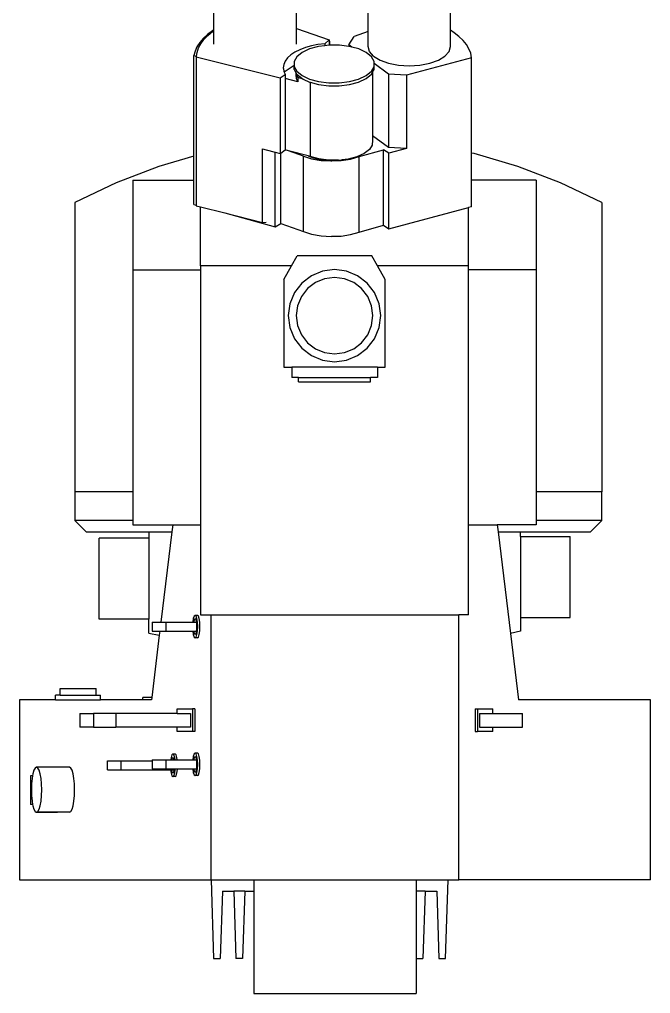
# Model space of a CAD drawing. Extents: x 2733443 to 3206532, y -1516114 to -1264405.
# Drawn here: x 2991591.1 to 2991790.8, y -1501432.1 to -1501123.6 of the extents above; entities that cross this region are included whole.
import ezdxf

# ---------------------------------------------------------------- set-up
doc = ezdxf.new("R2010")
doc.units = 0
doc.header["$MEASUREMENT"] = 0
doc.linetypes.add('1', pattern=[0, 0, 0])
doc.layers.get('0').update_dxf_attribs({"color": 250, "linetype": '1'})
doc.layers.add('furniture', color=33, linetype='Continuous')

# ---------------------------------------------------------------- blocks, each defined once
blk = doc.blocks.new('EQUIPMENT')
at = {"layer": 'furniture'}
for p, q in [((-39940.50914241094, 1036.505814353004), (-39940.50914241094, 1046.066592819057)), ((-39914.41125620436, 1036.895325601567), (-39914.41125620436, 1045.968589096796)), ((-39891.76100059412, 1036.007001555525), (-39891.76100059412, 1046.066592819057)), ((-39865.66311438847, 1036.359342507552), (-39865.66311438847, 1045.968589096796)), ((-39940.50914241094, 1036.505814353004), (-39940.93861794285, 1036.239719782956)), ((-39940.50914241094, 1036.270741828252), (-39940.50914241094, 1036.505814353004)), ((-39914.41125620436, 1036.895325601567), (-39904.07009789348, 1033.314587790985)), ((-39914.41125620436, 1031.927662963048), (-39914.41125620436, 1036.895325601567)), ((-39943.88439781871, 1033.804851030931), (-39945.00504196063, 1032.505519485101)), ((-39944.65601626039, 1032.123182512354), (-39943.67141756508, 1033.446696249768)), ((-39942.52541708481, 1035.052804082632), (-39943.88439781871, 1033.804851030931)), ((-39943.67141756508, 1033.446696249768), (-39942.44343934208, 1034.724364798982)), ((-39940.93861794285, 1036.239719782956), (-39942.52541708481, 1035.052804082632)), ((-39942.44343934208, 1034.724364798982), (-39940.98158584815, 1035.946299311705)), ((-39940.98158584815, 1035.946299311705), (-39940.50914241094, 1036.270741828252)), ((-39940.50914241094, 1031.927662963048), (-39940.50914241094, 1036.270741828252)), ((-39897.8711485127, 1031.777869977988), (-39896.18908634642, 1034.393590594176)), ((-39891.76100059412, 1036.007001555525), (-39896.18908634642, 1034.393590594176)), ((-39891.76100059412, 1031.247886763886), (-39891.76100059412, 1036.007001555525)), ((-39864.49995533144, 1035.601083319634), (-39865.66311438847, 1036.359342507552)), ((-39865.66311438847, 1031.247886763886), (-39865.66311438847, 1036.359342507552)), ((-39862.97494256869, 1034.396364609711), (-39864.49995533144, 1035.601083319634)), ((-39861.6808341369, 1033.133232950699), (-39862.97494256869, 1034.396364609711)), ((-39945.87867599353, 1031.164865959436), (-39946.49853819981, 1029.793266790453)), ((-39945.00504196063, 1032.505519485101), (-39945.87867599353, 1031.164865959436)), ((-39945.86653551925, 1029.379869731609), (-39945.38961487077, 1030.764067264274)), ((-39945.38961487077, 1030.764067264274), (-39944.65601626039, 1032.123182512354)), ((-39911.58174798544, 1030.871112857945), (-39913.33250404755, 1030.201151243877)), ((-39910.26007520873, 1030.459295051638), (-39912.61949117482, 1029.351096121594)), ((-39909.65296420176, 1031.422278307844), (-39911.58174798544, 1030.871112857945)), ((-39907.88980719075, 1031.101866532117), (-39910.26007520873, 1030.459295051638)), ((-39907.58229699777, 1031.844319068361), (-39909.65296420176, 1031.422278307844)), ((-39907.37155554118, 1031.242362766061), (-39907.88980719075, 1031.101866532117)), ((-39905.40854948852, 1032.129326338414), (-39907.58229699777, 1031.844319068361)), ((-39905.40854948852, 1031.48894212069), (-39907.37155554118, 1031.242362766061)), ((-39904.07009789348, 1033.314587790985), (-39905.40854948852, 1032.129326338414)), ((-39905.40854948852, 1032.129326338414), (-39905.40854948852, 1031.48894212069)), ((-39904.1581350076, 1031.646010609809), (-39905.40854948852, 1031.48894212069)), ((-39904.1581350076, 1032.556850612164), (-39904.07009789348, 1032.634811591823)), ((-39904.07009789348, 1031.646898306441), (-39904.1581350076, 1031.646010609809)), ((-39904.07009789348, 1033.314587790985), (-39904.07009789348, 1032.874035862274)), ((-39904.07009789348, 1032.874035862274), (-39903.83833706845, 1032.787403599825)), ((-39904.07009789348, 1032.874035862274), (-39904.07009789348, 1032.634811591823)), ((-39903.83833706845, 1032.787403599825), (-39904.07009789348, 1032.634811591823)), ((-39904.07009789348, 1032.634811591823), (-39904.07009789348, 1031.646898306441)), ((-39903.83833706845, 1031.646794357337), (-39904.07009789348, 1031.646898306441)), ((-39903.83833706845, 1031.646794357337), (-39903.83833706845, 1032.787403599825)), ((-39900.81723915506, 1031.645439340733), (-39903.83833706845, 1031.646794357337)), ((-39897.8711485127, 1031.272539153229), (-39900.81723915506, 1031.645439340733)), ((-39896.8629866112, 1031.037811013404), (-39897.8711485127, 1031.777869977988)), ((-39897.8711485127, 1031.777869977988), (-39897.8711485127, 1031.272539153229)), ((-39897.59810826741, 1031.237979198806), (-39897.8711485127, 1031.272539153229)), ((-39896.8629866112, 1031.037811013404), (-39897.59810826741, 1031.237979198806)), ((-39894.7127658003, 1030.452321803197), (-39896.8629866112, 1031.037811013404)), ((-39892.35784307402, 1029.342008407228), (-39894.7127658003, 1030.452321803197)), ((-39891.3163686404, 1029.658562060911), (-39891.76100059412, 1031.247886763886)), ((-39866.1077463422, 1029.658562060911), (-39865.66311438847, 1031.247886763886)), ((-39860.62764612585, 1031.821464678738), (-39861.6808341369, 1033.133232950699)), ((-39859.82352995593, 1030.471212564502), (-39860.62764612585, 1031.821464678738)), ((-39859.27470929548, 1029.092927234713), (-39859.82352995593, 1030.471212564502)), ((-39946.49853819981, 1029.793266790453), (-39946.85983099509, 1028.401337825228)), ((-39946.85983099509, 1028.401337825228), (-39946.05236284994, 1028.179730501492)), ((-39946.85983099509, 996.5254831826314), (-39946.85983099509, 1028.401337825228)), ((-39946.08308695396, 1027.981303270906), (-39946.05236284994, 1028.179730501492)), ((-39946.08308695396, 1027.981303270906), (-39919.51259938488, 1021.294952872209)), ((-39946.08308695396, 1027.981303270906), (-39946.08308695396, 981.0005670445971)), ((-39946.05236284994, 1028.179730501492), (-39945.86653551925, 1029.379869731609)), ((-39917.20881974511, 1027.61371832015), (-39917.96151237935, 1026.612632970326)), ((-39916.17265129182, 1028.557049210649), (-39917.20881974511, 1027.61371832015)), ((-39914.87242422346, 1029.424948161002), (-39916.17265129182, 1028.557049210649)), ((-39914.28901314037, 1027.99328790186), (-39915.15486594196, 1026.478402778506)), ((-39913.33250404755, 1030.201151243877), (-39914.87242422346, 1029.424948161002)), ((-39912.61949117482, 1029.351096121594), (-39914.28901314037, 1027.99328790186)), ((-39890.69382418133, 1027.982705034316), (-39892.35784307402, 1029.342008407228)), ((-39890.01277371123, 1028.177547210362), (-39891.3163686404, 1029.658562060911)), ((-39889.83410925977, 1026.467045962345), (-39890.69382418133, 1027.982705034316)), ((-39890.01277371123, 1028.177547210362), (-39887.93905364675, 1026.905770925805)), ((-39858.98543188255, 1027.697276288178), (-39879.6165777687, 1022.195592130534)), ((-39869.48506133584, 1026.905770925805), (-39867.41134127136, 1028.177547210362)), ((-39867.41134127136, 1028.177547210362), (-39866.1077463422, 1029.658562060911)), ((-39858.98543188255, 1027.697276288178), (-39859.27470929548, 1029.092927234713)), ((-39858.98543188255, 997.5012180292979), (-39858.98543188255, 1027.697276288178)), ((-39918.41662416793, 1025.572552925907), (-39918.56562657561, 1024.512968689669)), ((-39918.56562657561, 1024.512968689669), (-39918.51613635104, 1024.185126815923)), ((-39918.51613635104, 1024.185126815923), (-39918.40572738368, 1023.453736262862)), ((-39917.96151237935, 1026.612632970326), (-39918.41662416793, 1025.572552925907)), ((-39915.15748456214, 1025.185473721474), (-39918.25917146914, 1023.126826130319)), ((-39915.15748456214, 1025.185473721474), (-39915.15804314241, 1024.909677668475)), ((-39915.15804314241, 1024.909677668475), (-39914.29832822084, 1023.39401859697)), ((-39915.15804314241, 1024.556209862232), (-39915.15804314241, 1024.909677668475)), ((-39915.15804314241, 1023.95963407727), (-39915.15804314241, 1024.556209862232)), ((-39915.15486594196, 1026.478402778506), (-39915.15748456214, 1025.185473721474)), ((-39890.70313926227, 1023.38343572896), (-39889.83728646021, 1024.898320852779)), ((-39889.83728646021, 1024.898320852779), (-39889.83410925977, 1025.51700237114)), ((-39889.83728646021, 1023.948277261574), (-39889.83728646021, 1024.898320852779)), ((-39889.83410925977, 1025.87814004533), (-39889.83410925977, 1026.467045962345)), ((-39885.24289494473, 1022.507878476288), (-39889.83410925977, 1025.87814004533)), ((-39889.83410925977, 1025.51700237114), (-39889.83410925977, 1025.87814004533)), ((-39887.93905364675, 1026.905770925805), (-39885.23652904294, 1025.929902660195)), ((-39885.23652904294, 1025.929902660195), (-39882.08937248494, 1025.316446223296)), ((-39882.08937248494, 1025.316446223296), (-39878.7120574913, 1025.107207656372)), ((-39878.7120574913, 1025.107207656372), (-39875.33474249765, 1025.316446223296)), ((-39875.33474249765, 1025.316446223296), (-39872.18758593965, 1025.929902660195)), ((-39872.18758593965, 1025.929902660195), (-39869.48506133584, 1026.905770925805)), ((-39919.51259938488, 1021.294952872209), (-39917.93992301077, 1022.414705053438)), ((-39919.51259938488, 1021.294952872209), (-39919.51259938488, 997.3865711018443)), ((-39918.40572738368, 1023.453736262862), (-39918.25917146914, 1023.126826130319)), ((-39918.25917146914, 1023.126826130319), (-39918.04188738111, 1022.642148523126)), ((-39918.04188738111, 1022.642148523126), (-39917.93992301077, 1022.414705053438)), ((-39917.93992301077, 1022.414705053438), (-39917.93992301077, 1021.106035735458)), ((-39914.00645019347, 1020.067350729369), (-39917.93992301077, 1021.106035735458)), ((-39917.93992301077, 1021.106035735458), (-39917.93992301077, 998.5063232830726)), ((-39915.15804314241, 1023.95963407727), (-39914.58583074622, 1022.950835825875)), ((-39914.58583074622, 1022.950835825875), (-39914.58583074622, 1022.161493573803)), ((-39914.58583074622, 1022.950835825875), (-39914.49662826117, 1022.793573747389)), ((-39914.58583074622, 1022.161493573803), (-39914.44656822365, 1021.105205615517)), ((-39914.29832822084, 1022.443975005299), (-39914.49662826117, 1022.793573747389)), ((-39914.49662826117, 1022.793573747389), (-39914.44656822365, 1022.413874933496)), ((-39914.44656822365, 1022.413874933496), (-39914.00645019347, 1021.376020047348)), ((-39914.44656822365, 1021.105205615517), (-39914.00645019347, 1020.067350729369)), ((-39914.29832822084, 1023.39401859697), (-39912.63430932816, 1022.034715223592)), ((-39914.29832822084, 1022.443975005299), (-39912.63430932816, 1021.084671632387)), ((-39912.29209396197, 1020.923321834765), (-39914.00645019347, 1021.376020047348)), ((-39914.00645019347, 1021.376020047348), (-39914.00645019347, 1020.067350729369)), ((-39912.63430932816, 1022.034715223592), (-39910.27938660188, 1020.924401827622)), ((-39912.63430932816, 1021.084671632387), (-39912.29209396197, 1020.923321834765)), ((-39894.73207719345, 1020.917428579181), (-39892.37266122736, 1022.025627509225)), ((-39894.73207719345, 1019.967384987976), (-39892.37266122736, 1021.07558391802)), ((-39892.37266122736, 1022.025627509225), (-39890.70313926227, 1023.38343572896)), ((-39892.37266122736, 1021.07558391802), (-39890.70313926227, 1022.433392137755)), ((-39890.70313926227, 1022.433392137755), (-39890.34169615386, 1023.065768433735)), ((-39890.34169615386, 1023.065768433735), (-39889.83728646021, 1023.948277261574)), ((-39890.34169615386, 1023.065768433735), (-39890.34169615386, 1002.971529297996)), ((-39879.6165777687, 1022.195592130534), (-39885.24289494473, 1022.507878476288)), ((-39885.24289494473, 1022.507878476288), (-39885.24289494473, 999.2286646473221)), ((-39879.6165777687, 1022.195592130534), (-39879.6165777687, 998.9163783015683)), ((-39912.29209396197, 1020.923321834765), (-39910.27938660188, 1019.974358236417)), ((-39910.27938660188, 1020.924401827622), (-39907.39404413477, 1020.138744432479)), ((-39910.27938660188, 1019.974358236417), (-39910.07297737617, 1019.91815453209)), ((-39910.07297737617, 1019.91815453209), (-39910.07297737617, 996.4289532704279)), ((-39910.07297737617, 1019.91815453209), (-39907.39404413477, 1019.188700841274)), ((-39907.39404413477, 1020.138744432479), (-39904.17491324712, 1019.731284290552)), ((-39907.39404413477, 1019.188700841274), (-39904.17491324712, 1018.781240699347)), ((-39904.17491324712, 1019.731284290552), (-39900.84137238888, 1019.729789137375)), ((-39904.17491324712, 1018.781240699347), (-39900.84137238888, 1018.779745545704)), ((-39900.84137238888, 1019.729789137375), (-39897.62059686147, 1020.134360865224)), ((-39900.84137238888, 1018.779745545704), (-39897.62059686147, 1019.184317273553)), ((-39897.62059686147, 1020.134360865224), (-39894.73207719345, 1020.917428579181)), ((-39897.62059686147, 1019.184317273553), (-39894.73207719345, 1019.967384987976)), ((-39885.24289494473, 999.2286646473221), (-39890.34169615386, 1002.971529297996)), ((-39890.34169615386, 1002.971529297996), (-39890.34169615386, 1001.52110353997)), ((-39890.41156448983, 1000.025311663747), (-39891.30172339827, 998.5889974269085)), ((-39890.34169615386, 1001.52110353997), (-39890.41156448983, 1000.025311663747)), ((-39946.85983099509, 996.5254831826314), (-39957.96834115917, 993.2697079144418)), ((-39946.85983099509, 988.9354005092755), (-39946.85983099509, 996.5254831826314)), ((-39925.17178500909, 975.5314673106186), (-39925.17178500909, 998.8106811395846)), ((-39925.17178500909, 998.8106811395846), (-39923.97231640108, 998.5088399564847)), ((-39923.97231640108, 998.5088399564847), (-39921.14494545572, 997.7973440610804)), ((-39921.14494545572, 974.1563654066995), (-39921.14494545572, 997.7973440610804)), ((-39921.14494545572, 997.7973440610804), (-39919.51259938488, 997.3865711018443)), ((-39919.51259938488, 997.3865711018443), (-39919.36511267768, 997.4915822567418)), ((-39919.36511267768, 997.4915822567418), (-39917.93992301077, 998.5063232830726)), ((-39919.36511267768, 975.2051966735162), (-39919.36511267768, 997.4915822567418)), ((-39916.91914818902, 998.2367743244395), (-39917.93992301077, 998.5063232830726)), ((-39912.18909492344, 996.5411936207674), (-39916.91914818902, 998.2367743244395)), ((-39910.69704456441, 996.5937463836744), (-39916.91914818902, 998.2367743244395)), ((-39912.18909492344, 972.6328118504025), (-39912.18909492344, 996.5411936207674)), ((-39912.18909492344, 996.5411936207674), (-39909.59552479768, 995.6758350995369)), ((-39910.69704456441, 996.5937463836744), (-39909.39894947316, 996.0371714103967)), ((-39910.07297737617, 996.4289532704279), (-39910.69704456441, 996.5937463836744)), ((-39907.35519979615, 995.6525830952451), (-39910.07297737617, 996.4289532704279)), ((-39897.26344922744, 995.5538747599348), (-39894.58689455269, 996.3613369734958)), ((-39892.95151002053, 997.310043271631), (-39895.24849412497, 996.2756078098901)), ((-39894.58689455269, 996.3613369734958), (-39886.83042942639, 998.5287577412091)), ((-39894.58689455269, 972.4529552031308), (-39894.58689455269, 996.3613369734958)), ((-39891.30172339827, 998.5889974269085), (-39892.95151002053, 997.310043271631)), ((-39885.19994529476, 997.4274680474773), (-39886.83042942639, 998.5287577412091)), ((-39886.83042942639, 974.6203759713098), (-39886.83042942639, 998.5287577412091)), ((-39879.6165777687, 998.9163783015683), (-39885.24289494473, 999.2286646473221)), ((-39879.6165777687, 998.9163783015683), (-39885.19994529476, 997.4274680474773)), ((-39885.19994529476, 973.5190862771124), (-39885.19994529476, 997.4274680474773)), ((-39858.18549506366, 997.3360244547948), (-39858.98543188255, 997.5012180292979)), ((-39858.98543188255, 988.9354005092755), (-39858.98543188255, 997.5012180292979)), ((-39844.31146663893, 993.2697079144418), (-39858.18549506366, 997.3360244547948)), ((-39957.96834115917, 993.2697079144418), (-39971.46549603017, 988.087970239576)), ((-39909.59552479768, 995.6758350995369), (-39906.61438949034, 995.1558525278233)), ((-39909.39894947316, 996.0371714103967), (-39906.57469620742, 995.3500957675278)), ((-39904.30303204339, 995.2336847851984), (-39907.35519979615, 995.6525830952451)), ((-39906.61438949034, 995.1558525278233), (-39903.46879198169, 995.0304177929647)), ((-39906.57469620742, 995.3500957675278), (-39903.46879198169, 995.0304177929647)), ((-39901.14784017205, 995.2010472663678), (-39904.30303204339, 995.2336847851984)), ((-39903.46879198169, 995.0304177929647), (-39903.4488484459, 995.0166818592697)), ((-39903.4488484459, 995.0166818592697), (-39903.2054973226, 995.0361800631508)), ((-39903.2054973226, 995.0361800631508), (-39901.14784017205, 995.2010472663678)), ((-39903.2054973226, 995.0361800631508), (-39900.29289903678, 995.0999230123125)), ((-39901.12447430566, 995.2008055686019), (-39901.14784017205, 995.2010472663678)), ((-39901.06398876384, 995.2077657557093), (-39901.12447430566, 995.2008055686019)), ((-39901.06398876384, 995.2077657557093), (-39900.31462805532, 995.2678073444404)), ((-39900.31462805532, 995.2678073444404), (-39900.05534168147, 995.3238327079453)), ((-39900.29289903678, 995.0999230123125), (-39897.26344922744, 995.5538747599348)), ((-39898.03614004096, 995.5561861088499), (-39900.05534168147, 995.3238327079453)), ((-39895.24849412497, 996.2756078098901), (-39898.03614004096, 995.5561861088499)), ((-39830.81431176793, 988.087970239576), (-39844.31146663893, 993.2697079144418)), ((-39971.46549603017, 988.087970239576), (-39984.49626721861, 981.8251755619422)), ((-39966.1746912729, 988.9354005092755), (-39946.85983099509, 988.9354005092755)), ((-39966.1746912729, 988.9354005092755), (-39966.1746912729, 960.5179791580886)), ((-39946.85983099509, 981.2137422258966), (-39946.85983099509, 988.9354005092755)), ((-39838.53748824261, 988.9354005092755), (-39858.98543188255, 988.9354005092755)), ((-39858.98543188255, 980.5096806888469), (-39858.98543188255, 988.9354005092755)), ((-39838.53748824261, 988.9354005092755), (-39838.53748824261, 960.5179791580886)), ((-39817.78354057949, 981.8251755619422), (-39830.81431176793, 988.087970239576)), ((-39984.49626721861, 981.8251755619422), (-39984.49626721861, 890.1759593300521)), ((-39946.85983099509, 981.2137422258966), (-39946.08308695396, 981.0005670445971)), ((-39946.08308695396, 981.0005670445971), (-39946.08308695396, 980.7937076715752)), ((-39817.78354057949, 981.8251755619422), (-39817.78354057949, 890.1759593300521)), ((-39946.08308695396, 980.7937076715752), (-39944.78298126813, 980.4665415952913)), ((-39944.78298126813, 961.7441602363251), (-39944.78298126813, 980.4665415952913)), ((-39944.78298126813, 980.4665415952913), (-39937.01085906383, 978.5107200369239)), ((-39937.01085906383, 978.5107200369239), (-39921.14494545572, 974.1563654066995)), ((-39937.01085906383, 978.5107200369239), (-39925.17178500909, 975.5314673106186)), ((-39885.19994529476, 973.5190862771124), (-39859.92919824785, 980.258007587865)), ((-39858.98543188255, 980.5096806888469), (-39859.92919824785, 980.258007587865)), ((-39859.92919824785, 961.7441602363251), (-39859.92919824785, 980.258007587865)), ((-39925.17178500909, 975.5314673106186), (-39923.97231640108, 975.6121054785326)), ((-39921.14494545572, 974.1563654066995), (-39919.36511267768, 975.2051966735162)), ((-39919.36511267768, 975.2051966735162), (-39912.18909492344, 972.6328118504025)), ((-39912.18909492344, 972.6328118504025), (-39909.59552479768, 971.7674533287063)), ((-39909.59552479768, 971.7674533287063), (-39906.61438949034, 971.2474707574584)), ((-39897.26344922744, 971.6454929895699), (-39894.58689455269, 972.4529552031308)), ((-39894.58689455269, 972.4529552031308), (-39886.83042942639, 974.6203759713098)), ((-39886.83042942639, 974.6203759713098), (-39885.19994529476, 973.5190862771124)), ((-39906.61438949034, 971.2474707574584), (-39903.4488484459, 971.1083000889048)), ((-39903.4488484459, 971.1083000889048), (-39903.20549732214, 971.1277982927859)), ((-39903.20549732214, 971.1277982927859), (-39903.07636611257, 971.1381447692402)), ((-39903.07636611257, 971.1381447692402), (-39900.29289903678, 971.1915412419476)), ((-39900.29289903678, 971.1915412419476), (-39897.26344922744, 971.6454929895699)), ((-39915.9551054039, 961.7441602363251), (-39914.12153026089, 964.9529167371802)), ((-39890.59064925509, 964.9529167371802), (-39914.12153026089, 964.9529167371802)), ((-39888.75707411207, 961.7441602363251), (-39890.59064925509, 964.9529167371802)), ((-39966.1746912729, 960.5179791580886), (-39944.78298126813, 960.5179791580886)), ((-39966.1746912729, 960.5179791580886), (-39966.1746912729, 890.1759593300521)), ((-39915.9551054039, 961.7441602363251), (-39944.78298126813, 961.7441602363251)), ((-39944.78298126813, 961.7441602363251), (-39944.78298126813, 960.5179791580886)), ((-39944.78298126813, 960.5179791580886), (-39944.78298126813, 879.7383403368294)), ((-39918.39987226157, 957.465818235185), (-39915.9551054039, 961.7441602363251)), ((-39906.13942076173, 960.1168301161379), (-39909.6649240097, 958.6565188565291)), ((-39902.35608975776, 960.61491509201), (-39906.13942076173, 960.1168301161379)), ((-39898.57275875378, 960.1168301161379), (-39902.35608975776, 960.61491509201)), ((-39895.04725550581, 958.6565188565291), (-39898.57275875378, 960.1168301161379)), ((-39859.92919824785, 961.7441602363251), (-39888.75707411207, 961.7441602363251)), ((-39886.31230725395, 957.465818235185), (-39888.75707411207, 961.7441602363251)), ((-39859.92919824785, 960.5179791580886), (-39859.92919824785, 961.7441602363251)), ((-39838.53748824261, 960.5179791580886), (-39859.92919824785, 960.5179791580886)), ((-39859.92919824785, 879.7404726217501), (-39859.92919824785, 960.5179791580886)), ((-39838.53748824261, 960.5179791580886), (-39838.53748824261, 890.1759593300521)), ((-39918.39987226157, 957.465818235185), (-39918.39987226157, 929.6565952287056)), ((-39912.69234228181, 956.3334991126321), (-39915.01536202617, 953.306080840528)), ((-39909.6649240097, 958.6565188565291), (-39912.69234228181, 956.3334991126321)), ((-39908.41707425937, 956.4951796890236), (-39910.92761624139, 954.5687730717473)), ((-39905.49348619953, 957.7061695139855), (-39908.41707425937, 956.4951796890236)), ((-39902.35608975776, 958.119215591345), (-39905.49348619953, 957.7061695139855)), ((-39899.21869331598, 957.7061695139855), (-39902.35608975776, 958.119215591345)), ((-39896.29510525614, 956.4951796890236), (-39899.21869331598, 957.7061695139855)), ((-39893.78456327459, 954.5687730717473), (-39896.29510525614, 956.4951796890236)), ((-39892.01983723417, 956.3334991126321), (-39895.04725550581, 958.6565188565291)), ((-39889.69681748981, 953.306080840528), (-39892.01983723417, 956.3334991126321)), ((-39886.31230725395, 929.6565952287056), (-39886.31230725395, 957.465818235185)), ((-39915.01536202617, 953.306080840528), (-39916.47567328531, 949.7805775925517)), ((-39910.92761624139, 954.5687730717473), (-39912.8540228582, 952.0582310901955)), ((-39891.85815665778, 952.0582310901955), (-39893.78456327459, 954.5687730717473)), ((-39888.2365062302, 949.7805775925517), (-39889.69681748981, 953.306080840528)), ((-39912.8540228582, 952.0582310901955), (-39914.06501268316, 949.1346430308186)), ((-39890.64716683235, 949.1346430308186), (-39891.85815665778, 952.0582310901955)), ((-39916.47567328531, 949.7805775925517), (-39916.97375826119, 945.9972465885803)), ((-39914.06501268316, 949.1346430308186), (-39914.47805876099, 945.9972465885803)), ((-39890.23412075499, 945.9972465885803), (-39890.64716683235, 949.1346430308186)), ((-39887.73842125433, 945.9972465885803), (-39888.2365062302, 949.7805775925517)), ((-39916.97375826119, 945.9972465885803), (-39916.47567328531, 942.2139155846089)), ((-39914.47805876099, 945.9972465885803), (-39914.06501268316, 942.8598501468077)), ((-39890.64716683235, 942.8598501468077), (-39890.23412075499, 945.9972465885803)), ((-39888.2365062302, 942.2139155846089), (-39887.73842125433, 945.9972465885803)), ((-39916.47567328531, 942.2139155846089), (-39915.01536202617, 938.6884123370983)), ((-39914.06501268316, 942.8598501468077), (-39912.8540228582, 939.9362620874308)), ((-39891.85815665778, 939.9362620874308), (-39890.64716683235, 942.8598501468077)), ((-39889.69681748981, 938.6884123370983), (-39888.2365062302, 942.2139155846089)), ((-39915.01536202617, 938.6884123370983), (-39912.69234228181, 935.6609940645285)), ((-39912.8540228582, 939.9362620874308), (-39910.92761624139, 937.4257201054133)), ((-39893.78456327459, 937.4257201054133), (-39891.85815665778, 939.9362620874308)), ((-39892.01983723417, 935.6609940645285), (-39889.69681748981, 938.6884123370983)), ((-39912.69234228181, 935.6609940645285), (-39909.6649240097, 933.3379743206315)), ((-39910.92761624139, 937.4257201054133), (-39908.41707425937, 935.499313488137)), ((-39908.41707425937, 935.499313488137), (-39905.49348619953, 934.2883236631751)), ((-39899.21869331598, 934.2883236631751), (-39896.29510525614, 935.499313488137)), ((-39896.29510525614, 935.499313488137), (-39893.78456327459, 937.4257201054133)), ((-39895.04725550581, 933.3379743206315), (-39892.01983723417, 935.6609940645285)), ((-39909.6649240097, 933.3379743206315), (-39906.13942076173, 931.8776630610228)), ((-39906.13942076173, 931.8776630610228), (-39902.35608975776, 931.3795780851506)), ((-39905.49348619953, 934.2883236631751), (-39902.35608975776, 933.8752775858156)), ((-39902.35608975776, 933.8752775858156), (-39899.21869331598, 934.2883236631751)), ((-39902.35608975776, 931.3795780851506), (-39898.57275875378, 931.8776630610228)), ((-39898.57275875378, 931.8776630610228), (-39895.04725550581, 933.3379743206315)), ((-39918.39987226157, 929.6565952287056), (-39915.9041727609, 929.6565952287056)), ((-39915.9041727609, 929.6565952287056), (-39915.9041727609, 926.4478387278505)), ((-39888.80800675461, 929.6565952287056), (-39915.9041727609, 929.6565952287056)), ((-39888.80800675461, 929.6565952287056), (-39886.31230725395, 929.6565952287056)), ((-39888.80800675461, 929.6565952287056), (-39888.80800675461, 926.4478387278505)), ((-39913.7650017608, 926.4478387278505), (-39915.9041727609, 926.4478387278505)), ((-39913.7650017608, 925.0217247274704), (-39913.7650017608, 926.4478387278505)), ((-39913.7650017608, 926.4478387278505), (-39890.94717775518, 926.4478387278505)), ((-39890.94717775518, 925.0217247274704), (-39890.94717775518, 926.4478387278505)), ((-39888.80800675461, 926.4478387278505), (-39890.94717775518, 926.4478387278505)), ((-39913.7650017608, 925.0217247274704), (-39890.94717775518, 925.0217247274704)), ((-39966.1746912729, 890.1759593300521), (-39984.49626721861, 890.1759593300521)), ((-39984.49626721861, 890.1759593300521), (-39984.49626721861, 881.0702214380726)), ((-39966.1746912729, 890.1759593300521), (-39966.1746912729, 881.0702214380726)), ((-39817.78354057949, 890.1759593300521), (-39838.53748824261, 890.1759593300521)), ((-39838.53748824261, 890.1759593300521), (-39838.53748824261, 881.0702214380726)), ((-39817.78354057949, 881.0702214380726), (-39817.78354057949, 890.1759593300521)), ((-39984.49626721861, 881.0702214380726), (-39980.93098221766, 877.5049364371225)), ((-39966.1746912729, 881.0702214380726), (-39984.49626721861, 881.0702214380726)), ((-39966.1746912729, 881.0702214380726), (-39966.1746912729, 879.7383403368294)), ((-39966.1746912729, 879.7383403368294), (-39953.53451275174, 879.7383403368294)), ((-39953.53451275174, 879.7383403368294), (-39953.80625975505, 877.5049364371225)), ((-39953.53451275174, 879.7383403368294), (-39944.78298126813, 879.7383403368294)), ((-39944.78298126813, 879.7383403368294), (-39944.78298126813, 851.2203252101317)), ((-39859.92919824785, 851.2203252101317), (-39859.92919824785, 879.7404726217501)), ((-39859.92919824785, 879.7404726217501), (-39850.87204475095, 879.7404726217501)), ((-39838.53748824261, 879.7404726217501), (-39850.87204475095, 879.7404726217501)), ((-39850.87204475095, 879.7404726217501), (-39850.60003830399, 877.5049364371225)), ((-39817.78354057949, 881.0702214380726), (-39838.53748824261, 881.0702214380726)), ((-39838.53748824261, 881.0702214380726), (-39838.53748824261, 879.7404726217501)), ((-39817.78354057949, 881.0702214380726), (-39821.34882558044, 877.5049364371225)), ((-39980.93098221766, 877.5049364371225), (-39961.09792022407, 877.5049364371225)), ((-39961.09792022407, 877.5049364371225), (-39961.09792022407, 875.511639279779)), ((-39961.09792022407, 877.5049364371225), (-39953.80625975505, 877.5049364371225)), ((-39953.80625975505, 877.5049364371225), (-39957.28094208427, 848.9476056541316)), ((-39850.60003830399, 877.5049364371225), (-39843.51855791546, 877.5049364371225)), ((-39850.60003830399, 877.5049364371225), (-39846.68975371215, 845.3675264599733)), ((-39843.51855791546, 876.0725761745125), (-39843.51855791546, 877.5049364371225)), ((-39843.51855791546, 877.5049364371225), (-39821.34882558044, 877.5049364371225)), ((-39843.51855791546, 876.0725761745125), (-39827.7599982121, 876.0725761745125)), ((-39843.51855791546, 876.0725761745125), (-39843.51855791546, 850.4025241686031)), ((-39827.7599982121, 850.4025241686031), (-39827.7599982121, 876.0725761745125)), ((-39961.09792022407, 875.511639279779), (-39976.8564799279, 875.511639279779)), ((-39976.8564799279, 849.8415872738697), (-39976.8564799279, 875.511639279779)), ((-39961.09792022407, 875.511639279779), (-39961.09792022407, 849.8415872738697)), ((-39961.09792022407, 849.8415872738697), (-39976.8564799279, 849.8415872738697)), ((-39961.09792022407, 845.4919395726174), (-39961.09792022407, 849.8415872738697)), ((-39960.01958873495, 848.9476056541316), (-39957.28094208427, 848.9476056541316)), ((-39960.01958873495, 848.9476056541316), (-39960.01958873495, 846.0953776533715)), ((-39957.28094208427, 848.9476056541316), (-39955.74124673381, 848.9476056541316)), ((-39955.74124673381, 848.9476056541316), (-39947.19985726103, 848.9476056541316)), ((-39955.74124673381, 848.9476056541316), (-39955.74124673381, 846.0953776533715)), ((-39947.03173994645, 850.042528854683), (-39947.19985726103, 848.9476056541316)), ((-39947.19985726103, 848.9476056541316), (-39946.9099365361, 848.9476056541316)), ((-39946.76594755054, 850.8153854939155), (-39947.03173994645, 850.042528854683)), ((-39946.85794517584, 849.2862176946364), (-39946.9099365361, 848.9476056541316)), ((-39946.9099365361, 848.9476056541316), (-39945.99491154915, 848.9476056541316)), ((-39946.67189049814, 849.8272173418663), (-39946.85794517584, 849.2862176946364)), ((-39946.45242404286, 851.0867766547017), (-39946.76594755054, 850.8153854939155)), ((-39946.45242404286, 850.0171911544167), (-39946.67189049814, 849.8272173418663)), ((-39946.13890053425, 850.8153854939155), (-39946.45242404286, 851.0867766547017)), ((-39945.75844873162, 851.0867766547017), (-39946.45242404286, 851.0867766547017)), ((-39946.23295758665, 849.8272173418663), (-39946.45242404286, 850.0171911544167)), ((-39946.04690290987, 849.2862176946364), (-39946.23295758665, 849.8272173418663)), ((-39945.87310813833, 850.042528854683), (-39946.13890053425, 850.8153854939155)), ((-39945.99491154915, 848.9476056541316), (-39946.04690290987, 849.2862176946364)), ((-39945.92258514836, 848.4765545050614), (-39945.99491154915, 848.9476056541316)), ((-39945.87893055659, 847.5214916537516), (-39945.92258514836, 848.4765545050614)), ((-39945.69551133737, 848.885867155157), (-39945.87310813833, 850.042528854683)), ((-39945.44492522348, 850.8153854939155), (-39945.75844873162, 851.0867766547017)), ((-39945.63314763363, 847.5214916537516), (-39945.69551133737, 848.885867155157)), ((-39945.17913282756, 850.042528854683), (-39945.44492522348, 850.8153854939155)), ((-39945.00153602613, 848.885867155157), (-39945.17913282756, 850.042528854683)), ((-39944.93917232286, 847.5214916537516), (-39945.00153602613, 848.885867155157)), ((-39944.78298126813, 851.2203252101317), (-39941.42128403857, 851.2203252101317)), ((-39941.40741904173, 767.3313836487941), (-39941.42128403857, 851.2203252101317)), ((-39941.42128403857, 851.2203252101317), (-39862.98501402047, 851.2203252101317)), ((-39862.98501402047, 767.3313836487941), (-39862.98501402047, 851.2203252101317)), ((-39859.92919824785, 851.2203252101317), (-39862.98501402047, 851.2203252101317)), ((-39843.51855791546, 850.4025241686031), (-39827.7599982121, 850.4025241686031)), ((-39843.51855791546, 850.4025241686031), (-39843.51855791546, 846.0528764673509)), ((-39961.09792022407, 845.4919395726174), (-39957.78843224421, 844.7767022438347)), ((-39960.01958873495, 846.0953776533715), (-39957.62798384065, 846.0953776533715)), ((-39957.62798384065, 846.0953776533715), (-39957.78843224421, 844.7767022438347)), ((-39957.62798384065, 846.0953776533715), (-39955.74124673381, 846.0953776533715)), ((-39955.74124673381, 846.0953776533715), (-39947.19985726103, 846.0953776533715)), ((-39947.19985726103, 846.0953776533715), (-39947.03173994645, 845.0004544528201)), ((-39947.19985726103, 846.0953776533715), (-39946.9099365361, 846.0953776533715)), ((-39946.9099365361, 846.0953776533715), (-39946.85794517584, 845.7567656133324)), ((-39946.9099365361, 846.0953776533715), (-39945.99491154915, 846.0953776533715)), ((-39946.85794517584, 845.7567656133324), (-39946.67189049814, 845.2157659661025)), ((-39946.67189049814, 845.2157659661025), (-39946.45242404286, 845.0257921535522)), ((-39946.45242404286, 845.0257921535522), (-39946.23295758665, 845.2157659661025)), ((-39946.23295758665, 845.2157659661025), (-39946.04690290987, 845.7567656133324)), ((-39946.04690290987, 845.7567656133324), (-39945.99491154915, 846.0953776533715)), ((-39945.99491154915, 846.0953776533715), (-39945.92258514836, 846.5664288029075)), ((-39945.92258514836, 846.5664288029075), (-39945.87893055659, 847.5214916537516)), ((-39945.87310813833, 845.0004544528201), (-39945.69551133737, 846.1571161523461)), ((-39945.69551133737, 846.1571161523461), (-39945.63314763363, 847.5214916537516)), ((-39945.17913282756, 845.0004544528201), (-39945.00153602613, 846.1571161523461)), ((-39945.00153602613, 846.1571161523461), (-39944.93917232286, 847.5214916537516)), ((-39843.51855791546, 846.0528764673509), (-39846.68975371215, 845.3675264599733)), ((-39846.68975371215, 845.3675264599733), (-39844.13562558405, 824.3759436621331)), ((-39957.78843224421, 844.7767022438347), (-39960.18391203601, 825.0890006623231)), ((-39947.03173994645, 845.0004544528201), (-39946.76594755054, 844.2275978140533)), ((-39946.76594755054, 844.2275978140533), (-39946.45242404286, 843.9562066532671)), ((-39946.45242404286, 843.9562066532671), (-39946.13890053425, 844.2275978140533)), ((-39945.75844873162, 843.9562066532671), (-39946.45242404286, 843.9562066532671)), ((-39946.13890053425, 844.2275978140533), (-39945.87310813833, 845.0004544528201)), ((-39945.75844873162, 843.9562066532671), (-39945.44492522348, 844.2275978140533)), ((-39945.44492522348, 844.2275978140533), (-39945.17913282756, 845.0004544528201)), ((-39989.21371176559, 825.8020576625131), (-39989.21371176559, 827.9412286630832)), ((-39989.21371176559, 827.9412286630832), (-39977.80479976302, 827.9412286630832)), ((-39977.80479976302, 825.8020576625131), (-39977.80479976302, 827.9412286630832)), ((-40002.03112905286, 824.3759436621331), (-40002.03112905286, 767.3313836487941)), ((-39990.63982576597, 824.3759436621331), (-40002.03112905286, 824.3759436621331)), ((-39990.63982576597, 824.3759436621331), (-39990.63982576597, 825.8020576625131)), ((-39989.21371176559, 825.8020576625131), (-39990.63982576597, 825.8020576625131)), ((-39990.63982576597, 824.3759436621331), (-39976.37868576264, 824.3759436621331)), ((-39989.21371176559, 825.8020576625131), (-39977.80479976302, 825.8020576625131)), ((-39977.80479976302, 825.8020576625131), (-39976.37868576264, 825.8020576625131)), ((-39976.37868576264, 824.3759436621331), (-39976.37868576264, 825.8020576625131)), ((-39962.99365800712, 824.3759436621331), (-39976.37868576264, 824.3759436621331)), ((-39962.99365800712, 824.3759436621331), (-39962.99365800712, 825.0890006623231)), ((-39960.18391203601, 825.0890006623231), (-39962.99365800712, 825.0890006623231)), ((-39960.27067247499, 824.3759436621331), (-39962.99365800712, 824.3759436621331)), ((-39960.18391203601, 825.0890006623231), (-39960.27067247499, 824.3759436621331)), ((-39802.37516900618, 824.3759436621331), (-39844.13562558405, 824.3759436621331)), ((-39802.37516900618, 767.3313836487941), (-39802.37516900618, 824.3759436621331)), ((-39952.18148195371, 820.0021815015934), (-39952.18148195371, 821.4282955019735)), ((-39952.18148195371, 821.4282955019735), (-39947.26582350116, 821.4282955019735)), ((-39947.26582350116, 821.4282955019735), (-39947.26582350116, 814.2977255000733)), ((-39946.57184819039, 821.4282955019735), (-39947.26582350116, 821.4282955019735)), ((-39946.57184819039, 821.4282955019735), (-39946.57184819039, 814.2977255000733)), ((-39857.83444986865, 821.4282955019735), (-39857.83444986865, 814.2977255000733)), ((-39857.83444986865, 821.4282955019735), (-39857.14047455788, 821.4282955019735)), ((-39857.14047455788, 821.4282955019735), (-39857.14047455788, 814.2977255000733)), ((-39857.14047455788, 821.4282955019735), (-39852.22481610533, 821.4282955019735)), ((-39852.22481610533, 820.0021815015934), (-39852.22481610533, 821.4282955019735)), ((-39982.91965052299, 820.0021815015934), (-39982.91965052299, 815.7238395004533)), ((-39982.91965052299, 820.0021815015934), (-39978.64130852185, 820.0021815015934)), ((-39978.64130852185, 820.0021815015934), (-39978.64130852185, 815.7238395004533)), ((-39971.51073852042, 820.0021815015934), (-39978.64130852185, 820.0021815015934)), ((-39971.51073852042, 820.0021815015934), (-39971.51073852042, 815.7238395004533)), ((-39952.18148195371, 820.0021815015934), (-39971.51073852042, 820.0021815015934)), ((-39952.18148195371, 820.0021815015934), (-39947.92124462826, 820.0021815015934)), ((-39947.92124462826, 820.0021815015934), (-39947.92124462826, 815.7238395004533)), ((-39856.48505343124, 820.0021815015934), (-39856.48505343124, 815.7238395004533)), ((-39856.48505343124, 820.0021815015934), (-39852.22481610533, 820.0021815015934)), ((-39852.22481610533, 820.0021815015934), (-39842.87835754082, 820.0021815015934)), ((-39842.87835754082, 815.7238395004533), (-39842.87835754082, 820.0021815015934)), ((-39978.64130852185, 815.7238395004533), (-39982.91965052299, 815.7238395004533)), ((-39978.64130852185, 815.7238395004533), (-39971.51073852042, 815.7238395004533)), ((-39952.18148195371, 815.7238395004533), (-39971.51073852042, 815.7238395004533)), ((-39952.18148195371, 814.2977255000733), (-39952.18148195371, 815.7238395004533)), ((-39947.92124462826, 815.7238395004533), (-39952.18148195371, 815.7238395004533)), ((-39856.48505343124, 815.7238395004533), (-39852.22481610533, 815.7238395004533)), ((-39852.22481610533, 814.2977255000733), (-39852.22481610533, 815.7238395004533)), ((-39852.22481610533, 815.7238395004533), (-39842.87835754082, 815.7238395004533)), ((-39947.26582350116, 814.2977255000733), (-39952.18148195371, 814.2977255000733)), ((-39946.57184819039, 814.2977255000733), (-39947.26582350116, 814.2977255000733)), ((-39857.83444986865, 814.2977255000733), (-39857.14047455788, 814.2977255000733)), ((-39852.22481610533, 814.2977255000733), (-39857.14047455788, 814.2977255000733)), ((-39960.01958873495, 805.3085172437131), (-39955.74124673381, 805.3085172437131)), ((-39960.01958873495, 805.3085172437131), (-39960.01958873495, 805.0529347774573)), ((-39955.74124673381, 805.3085172437131), (-39954.19952944946, 805.3085172437131)), ((-39955.74124673381, 805.3085172437131), (-39955.74124673381, 802.4562892429531)), ((-39954.07769489614, 806.1020076712593), (-39954.19952944946, 805.3085172437131)), ((-39954.19952944946, 805.3085172437131), (-39953.90960872453, 805.3085172437131)), ((-39953.81190249976, 806.8748643100262), (-39954.07769489614, 806.1020076712593)), ((-39953.90390012506, 805.3456965107471), (-39953.90960872453, 805.3085172437131)), ((-39953.90960872453, 805.3085172437131), (-39953.0871492587, 805.3085172437131)), ((-39953.71784544736, 805.886696157977), (-39953.90390012506, 805.3456965107471)), ((-39953.49837899208, 807.1462554708123), (-39953.81190249976, 806.8748643100262)), ((-39953.49837899208, 806.0766699705273), (-39953.71784544736, 805.886696157977)), ((-39952.80440368131, 807.1462554708123), (-39953.49837899208, 807.1462554708123)), ((-39953.18485548347, 806.8748643100262), (-39953.49837899208, 807.1462554708123)), ((-39953.27891253587, 805.886696157977), (-39953.49837899208, 806.0766699705273)), ((-39953.0928578591, 805.3456965107471), (-39953.27891253587, 805.886696157977)), ((-39952.91906308755, 806.1020076712593), (-39953.18485548347, 806.8748643100262)), ((-39953.0871492587, 805.3085172437131), (-39953.0928578591, 805.3456965107471)), ((-39953.0871492587, 805.3085172437131), (-39952.79722853424, 805.3085172437131)), ((-39952.79722853424, 805.3085172437131), (-39952.91906308755, 806.1020076712593)), ((-39952.4908801727, 806.8748643100262), (-39952.80440368131, 807.1462554708123)), ((-39952.79722853424, 805.3085172437131), (-39952.103253223, 805.3085172437131)), ((-39952.22508777678, 806.1020076712593), (-39952.4908801727, 806.8748643100262)), ((-39952.103253223, 805.3085172437131), (-39952.22508777678, 806.1020076712593)), ((-39952.103253223, 805.3085172437131), (-39947.19985726103, 805.3085172437131)), ((-39947.03173994645, 806.4034404442646), (-39947.19985726103, 805.3085172437131)), ((-39947.19985726103, 805.3085172437131), (-39946.9099365361, 805.3085172437131)), ((-39946.76594755054, 807.176297083497), (-39947.03173994645, 806.4034404442646)), ((-39946.85794517584, 805.647129284218), (-39946.9099365361, 805.3085172437131)), ((-39946.9099365361, 805.3085172437131), (-39945.99491154915, 805.3085172437131)), ((-39946.67189049814, 806.1881289314479), (-39946.85794517584, 805.647129284218)), ((-39946.45242404286, 807.4476882442832), (-39946.76594755054, 807.176297083497)), ((-39946.45242404286, 806.3781027439982), (-39946.67189049814, 806.1881289314479)), ((-39946.13890053425, 807.176297083497), (-39946.45242404286, 807.4476882442832)), ((-39945.75844873162, 807.4476882442832), (-39946.45242404286, 807.4476882442832)), ((-39946.23295758665, 806.1881289314479), (-39946.45242404286, 806.3781027439982)), ((-39946.04690290987, 805.647129284218), (-39946.23295758665, 806.1881289314479)), ((-39945.87310813833, 806.4034404442646), (-39946.13890053425, 807.176297083497)), ((-39945.99491154915, 805.3085172437131), (-39946.04690290987, 805.647129284218)), ((-39945.92258514836, 804.8374660946429), (-39945.99491154915, 805.3085172437131)), ((-39945.69551133737, 805.2467787452042), (-39945.87310813833, 806.4034404442646)), ((-39945.44492522348, 807.176297083497), (-39945.75844873162, 807.4476882442832)), ((-39945.63314763363, 803.8824032433331), (-39945.69551133737, 805.2467787452042)), ((-39945.17913282756, 806.4034404442646), (-39945.44492522348, 807.176297083497)), ((-39945.00153602613, 805.2467787452042), (-39945.17913282756, 806.4034404442646)), ((-39944.93917232286, 803.8824032433331), (-39945.00153602613, 805.2467787452042)), ((-39997.46207587048, 802.0222107502632), (-39997.80143127032, 800.8890303871594)), ((-39997.06688813679, 802.7345577059314), (-39997.46207587048, 802.0222107502632)), ((-39996.64279946126, 802.9775259871967), (-39997.06688813679, 802.7345577059314)), ((-39996.21871078573, 802.7345577059314), (-39996.64279946126, 802.9775259871967)), ((-39986.23316979781, 802.9775259871967), (-39996.64279946126, 802.9775259871967)), ((-39995.82352305297, 802.0222107502632), (-39996.21871078573, 802.7345577059314)), ((-39995.48416765314, 800.8890303871594), (-39995.82352305297, 802.0222107502632)), ((-39985.80908112228, 802.7345577059314), (-39986.23316979781, 802.9775259871967)), ((-39985.41389338952, 802.0222107502632), (-39985.80908112228, 802.7345577059314)), ((-39985.07453798968, 800.8890303871594), (-39985.41389338952, 802.0222107502632)), ((-39974.19888200378, 805.0529347774573), (-39969.92054000311, 805.0529347774573)), ((-39974.19888200378, 802.2007067766972), (-39974.19888200378, 805.0529347774573)), ((-39974.19888200378, 802.2007067766972), (-39969.92054000311, 802.2007067766972)), ((-39969.92054000311, 805.0529347774573), (-39960.01958873495, 805.0529347774573)), ((-39969.92054000311, 805.0529347774573), (-39969.92054000311, 802.2007067766972)), ((-39969.92054000311, 802.2007067766972), (-39954.25285218377, 802.2007067766972)), ((-39960.01958873495, 805.0529347774573), (-39960.01958873495, 802.4562892429531)), ((-39960.01958873495, 802.4562892429531), (-39955.74124673381, 802.4562892429531)), ((-39955.74124673381, 802.4562892429531), (-39952.99458373804, 802.4562892429531)), ((-39954.25285218377, 802.2007067766972), (-39954.07769489614, 801.0599332693964)), ((-39954.25285218377, 802.2007067766972), (-39953.96293145884, 802.2007067766972)), ((-39953.96293145884, 802.2007067766972), (-39953.90390012506, 801.816244429443)), ((-39953.96293145884, 802.2007067766972), (-39953.03382652532, 802.2007067766972)), ((-39953.0928578591, 801.816244429443), (-39953.03382652532, 802.2007067766972)), ((-39953.03382652532, 802.2007067766972), (-39952.99458373804, 802.4562892429531)), ((-39952.99458373804, 802.4562892429531), (-39952.73051019479, 802.4562892429531)), ((-39952.91906308755, 801.0599332693964), (-39952.74146628659, 802.2165949684568)), ((-39952.74146628659, 802.2165949684568), (-39952.73051019479, 802.4562892429531)), ((-39952.73051019479, 802.4562892429531), (-39952.03653488401, 802.4562892429531)), ((-39952.22508777678, 801.0599332693964), (-39952.04749097582, 802.2165949684568)), ((-39952.04749097582, 802.2165949684568), (-39952.03653488401, 802.4562892429531)), ((-39952.03653488401, 802.4562892429531), (-39947.19985726103, 802.4562892429531)), ((-39947.19985726103, 802.4562892429531), (-39947.03173994645, 801.3613660428673)), ((-39947.19985726103, 802.4562892429531), (-39946.9099365361, 802.4562892429531)), ((-39946.9099365361, 802.4562892429531), (-39946.85794517584, 802.1176772029139)), ((-39946.9099365361, 802.4562892429531), (-39945.99491154915, 802.4562892429531)), ((-39946.85794517584, 802.1176772029139), (-39946.67189049814, 801.576677555684)), ((-39946.23295758665, 801.576677555684), (-39946.04690290987, 802.1176772029139)), ((-39946.04690290987, 802.1176772029139), (-39945.99491154915, 802.4562892429531)), ((-39945.99491154915, 802.4562892429531), (-39945.92258514836, 802.927340392489)), ((-39945.87893055659, 803.8824032433331), (-39945.92258514836, 804.8374660946429)), ((-39945.92258514836, 802.927340392489), (-39945.87893055659, 803.8824032433331)), ((-39945.87310813833, 801.3613660428673), (-39945.69551133737, 802.5180277419277)), ((-39945.69551133737, 802.5180277419277), (-39945.63314763363, 803.8824032433331)), ((-39945.17913282756, 801.3613660428673), (-39945.00153602613, 802.5180277419277)), ((-39945.00153602613, 802.5180277419277), (-39944.93917232286, 803.8824032433331)), ((-39998.59428885859, 800.2781772650778), (-39998.59428885859, 791.213297538925)), ((-39997.90914063575, 800.2781772650778), (-39998.59428885859, 800.2781772650778)), ((-39998.06182782724, 799.4122409862466), (-39998.22551994585, 797.6924833040684)), ((-39997.90914063575, 800.2781772650778), (-39998.06182782724, 799.4122409862466)), ((-39997.80143127032, 800.8890303871594), (-39997.90914063575, 800.2781772650778)), ((-39995.22377109621, 799.4122409862466), (-39995.48416765314, 800.8890303871594)), ((-39995.06007897761, 797.6924833040684), (-39995.22377109621, 799.4122409862466)), ((-39984.81414143275, 799.4122409862466), (-39985.07453798968, 800.8890303871594)), ((-39984.65044931415, 797.6924833040684), (-39984.81414143275, 799.4122409862466)), ((-39954.07769489614, 801.0599332693964), (-39953.81190249976, 800.2870766301639)), ((-39953.90390012506, 801.816244429443), (-39953.71784544736, 801.2752447822131)), ((-39953.81190249976, 800.2870766301639), (-39953.49837899208, 800.0156854693778)), ((-39953.71784544736, 801.2752447822131), (-39953.49837899208, 801.0852709696628)), ((-39953.49837899208, 801.0852709696628), (-39953.27891253587, 801.2752447822131)), ((-39953.49837899208, 800.0156854693778), (-39953.18485548347, 800.2870766301639)), ((-39952.80440368131, 800.0156854693778), (-39953.49837899208, 800.0156854693778)), ((-39953.27891253587, 801.2752447822131), (-39953.0928578591, 801.816244429443)), ((-39953.18485548347, 800.2870766301639), (-39952.91906308755, 801.0599332693964)), ((-39952.80440368131, 800.0156854693778), (-39952.4908801727, 800.2870766301639)), ((-39952.4908801727, 800.2870766301639), (-39952.22508777678, 801.0599332693964)), ((-39947.03173994645, 801.3613660428673), (-39946.76594755054, 800.5885094036348)), ((-39946.76594755054, 800.5885094036348), (-39946.45242404286, 800.3171182428487)), ((-39946.67189049814, 801.576677555684), (-39946.45242404286, 801.3867037431337)), ((-39946.45242404286, 801.3867037431337), (-39946.23295758665, 801.576677555684)), ((-39946.45242404286, 800.3171182428487), (-39946.13890053425, 800.5885094036348)), ((-39945.75844873162, 800.3171182428487), (-39946.45242404286, 800.3171182428487)), ((-39946.13890053425, 800.5885094036348), (-39945.87310813833, 801.3613660428673)), ((-39945.75844873162, 800.3171182428487), (-39945.44492522348, 800.5885094036348)), ((-39945.44492522348, 800.5885094036348), (-39945.17913282756, 801.3613660428673)), ((-39998.22551994585, 797.6924833040684), (-39998.28135227878, 795.8469559852965)), ((-39995.00424664421, 795.8469559852965), (-39995.06007897761, 797.6924833040684)), ((-39984.59461698076, 795.8469559852965), (-39984.65044931415, 797.6924833040684)), ((-39998.28135227878, 795.8469559852965), (-39998.22551994585, 794.0014286665246)), ((-39998.22551994585, 794.0014286665246), (-39998.06182782724, 792.2816709843464)), ((-39995.22377109621, 792.2816709843464), (-39995.06007897761, 794.0014286665246)), ((-39995.06007897761, 794.0014286665246), (-39995.00424664421, 795.8469559852965)), ((-39984.81414143275, 792.2816709843464), (-39984.65044931415, 794.0014286665246)), ((-39984.65044931415, 794.0014286665246), (-39984.59461698076, 795.8469559852965)), ((-39997.87344567385, 791.213297538925), (-39998.59428885859, 791.213297538925)), ((-39998.06182782724, 792.2816709843464), (-39997.87344567385, 791.213297538925)), ((-39997.87344567385, 791.213297538925), (-39997.80143127032, 790.8048815834336)), ((-39997.80143127032, 790.8048815834336), (-39997.46207587048, 789.6717012203299)), ((-39995.82352305297, 789.6717012203299), (-39995.48416765314, 790.8048815834336)), ((-39995.48416765314, 790.8048815834336), (-39995.22377109621, 792.2816709843464)), ((-39985.41389338952, 789.6717012203299), (-39985.07453798968, 790.8048815834336)), ((-39985.07453798968, 790.8048815834336), (-39984.81414143275, 792.2816709843464)), ((-39997.46207587048, 789.6717012203299), (-39997.06688813679, 788.9593542646617)), ((-39997.06688813679, 788.9593542646617), (-39996.72331914725, 788.7625172077678)), ((-39996.72331914725, 788.6233319030143), (-39996.72331914725, 788.7625172077678)), ((-39996.72331914725, 788.7625172077678), (-39996.64279946126, 788.716385983862)), ((-39991.91629674705, 788.6233319030143), (-39996.72331914725, 788.6233319030143)), ((-39996.64279946126, 788.716385983862), (-39996.21871078573, 788.9593542646617)), ((-39991.91629674705, 788.716385983862), (-39996.64279946126, 788.716385983862)), ((-39996.21871078573, 788.9593542646617), (-39995.82352305297, 789.6717012203299)), ((-39991.91629674705, 788.716385983862), (-39991.91629674705, 788.6233319030143)), ((-39989.97732972819, 788.716385983862), (-39991.91629674705, 788.716385983862)), ((-39989.97732972819, 788.6233319030143), (-39991.91629674705, 788.6233319030143)), ((-39989.97732972819, 788.716385983862), (-39989.97732972819, 788.6233319030143)), ((-39986.23316979781, 788.716385983862), (-39989.97732972819, 788.716385983862)), ((-39986.23316979781, 788.716385983862), (-39985.80908112228, 788.9593542646617)), ((-39985.80908112228, 788.9593542646617), (-39985.41389338952, 789.6717012203299)), ((-40002.03112905286, 767.3313836487941), (-39941.40741904173, 767.3313836487941)), ((-39941.40741904173, 767.3313836487941), (-39940.69436204154, 742.3743886430748)), ((-39941.40741904173, 767.3313836487941), (-39927.87320103589, 767.3313836487941)), ((-39927.87320103589, 767.3313836487941), (-39927.87320103589, 763.766098647844)), ((-39927.87320103589, 767.3313836487941), (-39876.53309702361, 767.3313836487941)), ((-39876.53309702361, 767.3313836487941), (-39866.4175911909, 767.3313836487941)), ((-39876.53309702361, 767.3313836487941), (-39876.53309702361, 763.766098647844)), ((-39867.24949102383, 742.3743886430748), (-39866.4175911909, 767.3313836487941)), ((-39866.4175911909, 767.3313836487941), (-39862.98501402047, 767.3313836487941)), ((-39802.37516900618, 767.3313836487941), (-39862.98501402047, 767.3313836487941)), ((-39937.84213404078, 763.766098647844), (-39938.55519104097, 742.3743886430748)), ((-39937.84213404078, 763.766098647844), (-39934.17498375382, 763.766098647844)), ((-39934.17498375382, 763.766098647844), (-39933.56379203964, 742.3743886430748)), ((-39930.71156403888, 763.766098647844), (-39934.17498375382, 763.766098647844)), ((-39930.71156403888, 763.766098647844), (-39931.42462103907, 742.3743886430748)), ((-39930.71156403888, 763.766098647844), (-39927.87320103589, 763.766098647844)), ((-39927.87320103589, 763.766098647844), (-39927.87320103589, 731.3220051401295)), ((-39873.66700402554, 763.766098647844), (-39876.53309702361, 763.766098647844)), ((-39876.53309702361, 763.766098647844), (-39876.53309702361, 742.8596635456197)), ((-39873.66700402554, 763.766098647844), (-39874.38006102573, 742.3743886430748)), ((-39873.66700402554, 763.766098647844), (-39869.99985373905, 763.766098647844)), ((-39869.99985373905, 763.766098647844), (-39869.3886620244, 742.3743886430748)), ((-39940.69436204154, 742.3743886430748), (-39938.55519104097, 742.3743886430748)), ((-39931.42462103907, 742.3743886430748), (-39933.56379203964, 742.3743886430748)), ((-39876.53309702361, 742.8596635456197), (-39876.5192320263, 742.3743886430748)), ((-39876.5192320263, 742.3743886430748), (-39876.53309702361, 731.3220051401295)), ((-39876.5192320263, 742.3743886430748), (-39874.38006102573, 742.3743886430748)), ((-39869.3886620244, 742.3743886430748), (-39867.24949102383, 742.3743886430748)), ((-39927.87320103589, 731.3220051401295), (-39876.53309702361, 731.3220051401295))]:
    blk.add_line(p, q, dxfattribs=at)

msp = doc.modelspace()

# ---------------------------------------------------------------- block references
at = {"color": 240, "true_color": 0xed1f24}
msp.add_blockref('EQUIPMENT', (3031593.180935166, -1502163.435907622), dxfattribs=at)

doc.saveas('drawing.dxf')
